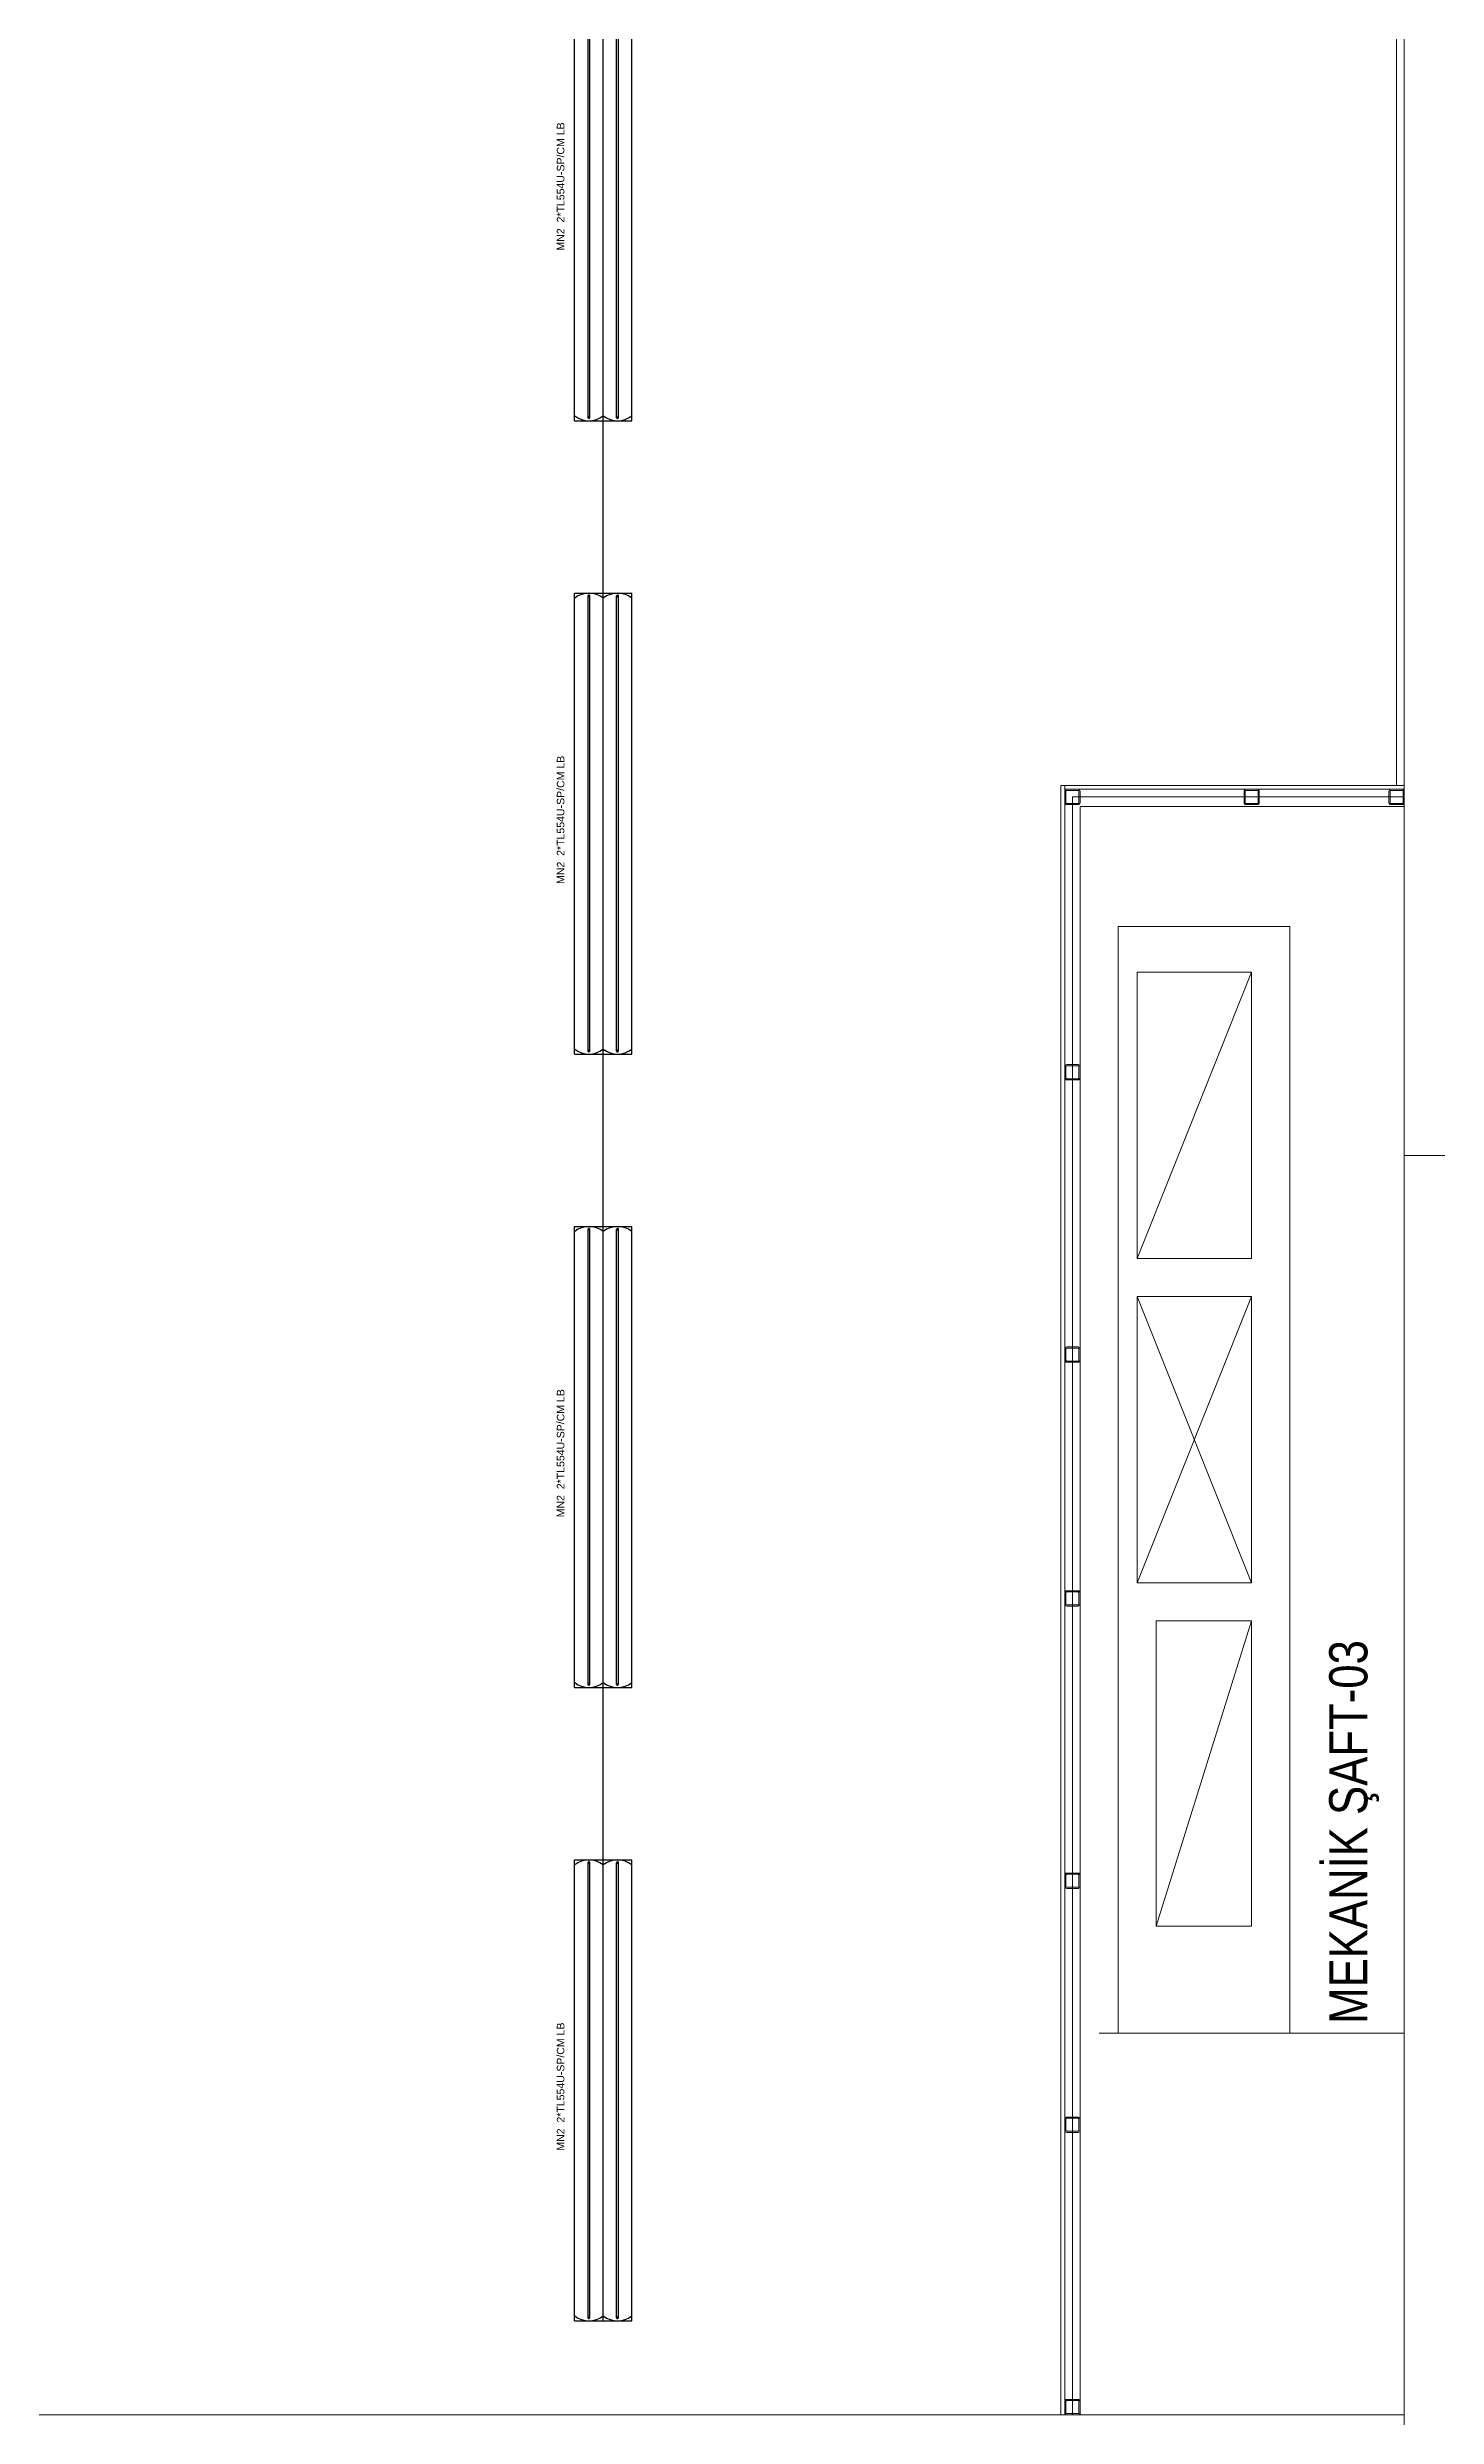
# Model space of a CAD drawing. Extents: x -2012 to 34975, y -1043 to 8321.
# Drawn here: x 9440 to 9804, y 332 to 953 of the extents above; entities that cross this region are included whole.
import ezdxf

# ---------------------------------------------------------------- set-up
doc = ezdxf.new("R2010")
doc.units = 0
doc.header["$LTSCALE"] = 25
doc.header["$PDMODE"] = 1
doc.layers.get('0').update_dxf_attribs({"color": 9, "lineweight": 9})
for name, color, linetype, lineweight in [('00', 9, 'Continuous', 9), ('01', 9, 'Continuous', 9), ('06D', 9, 'Continuous', 9), ('10', 9, 'Continuous', 9), ('11', 9, 'Continuous', 9), ('21', 9, 'Continuous', 9), ('33', 9, 'BATTING', 9), ('E-2x54 W SIVAÜSTÜ FLUORESAN YÜKSEK TAVAN ARMATÜRÜ', 7, 'Continuous', 30), ('E-KABLO', 7, 'Continuous', 30)]:
    doc.layers.add(name, color=color, linetype=linetype, lineweight=lineweight)
doc.styles.add('Arial', font='arial.ttf', dxfattribs={"height": 2.5})
doc.styles.add('MuuM_TEXT-STANDART', font='ARIALN.TTF')
doc.linetypes.add('BATTING', pattern='A,0.0001,-0.1,[134,ltypeshp.shx,S=0.1,R=0,X=-0.1,Y=0],-0.2,[134,ltypeshp.shx,S=0.1,R=180,X=0.1,Y=0],-0.1', length=0.4001)

# ---------------------------------------------------------------- blocks, each defined once
blk = doc.blocks.new('Prf-40x40')
for points in [[(1.5, -2), (-1.5, -2, -0.414214), (-2, -1.5), (-2, 1.5, -0.414214), (-1.5, 2), (1.5, 2, -0.414214), (2, 1.5), (2, -1.5, -0.414214)], [(1.5, -1.7), (-1.5, -1.7, -0.414214), (-1.7, -1.5), (-1.7, 1.5, -0.414214), (-1.5, 1.7), (1.5, 1.7, -0.414214), (1.7, 1.5), (1.7, -1.5, -0.414214)]]:
    blk.add_lwpolyline(points, format="xyb", close=True)
blk.add_point((0, 0))
blk = doc.blocks.new('1 50 2x54 W SIVAÜSTÜ FLUORESAN YÜKSEK TAVAN ARMATÜRÜ')
at = {"layer": 'E-2x54 W SIVAÜSTÜ FLUORESAN YÜKSEK TAVAN ARMATÜRÜ', "color": 4}
for p, q in [((-60.4, 7.5), (60.4, 7.5)), ((-60.4, 7.5), (-60.4, -7.5)), ((60.4, 7.5), (60.4, 0)), ((-60, 0), (-7.5, 0)), ((7.5, 0), (60, 0)), ((60.4, 0), (60.4, -7.5)), ((-60.4, -7.5), (60.4, -7.5))]:
    blk.add_line(p, q, dxfattribs=at)
at = {"layer": 'E-2x54 W SIVAÜSTÜ FLUORESAN YÜKSEK TAVAN ARMATÜRÜ', "color": 7}
for p, q in [((-60.4, 0), (60.4, 0)), ((-59.64, 4), (59.66, 4)), ((-59.58, 3.5), (59.72, 3.5)), ((-59.64, -3.5), (59.66, -3.5)), ((-59.58, -4), (59.72, -4))]:
    blk.add_line(p, q, dxfattribs=at)
for centre in [(-59.62, 3.81), (-59.62, 3.66), (59.68, 3.81), (59.68, 3.66), (-59.62, -3.69), (-59.62, -3.84), (59.68, -3.69), (59.68, -3.84)]:
    blk.add_circle(centre, 0.0548, dxfattribs=at)
for centre, radius, start, end in [((-54.33, 3.75), 6.07, 141.85995, 218.14005), ((54.33, 3.75), 6.07, 321.85995, 38.14005), ((-59.56, 3.76), 0.258, 106.86737, 266.76121), ((-59.66, 3.75), 0.26, 289.2244, 84.40418), ((59.74, 3.76), 0.258, 106.86737, 266.76121), ((59.64, 3.75), 0.26, 289.2244, 84.40418), ((-54.33, -3.75), 6.07, 141.85995, 218.14005), ((-59.56, -3.74), 0.258, 106.86737, 266.76121), ((-59.66, -3.75), 0.26, 289.2244, 84.40418), ((54.33, -3.75), 6.07, 321.85995, 38.14005), ((59.74, -3.74), 0.258, 106.86737, 266.76121), ((59.64, -3.75), 0.26, 289.2244, 84.40418)]:
    blk.add_arc(centre, radius, start, end, dxfattribs=at)
at = {"layer": 'E-2x54 W SIVAÜSTÜ FLUORESAN YÜKSEK TAVAN ARMATÜRÜ', "color": 7, "style": 'Arial'}
blk.add_text('MN2  2*TL554U-SP/CM LB', height=1.9754, dxfattribs=at).set_placement((-15.8, 10.2))

msp = doc.modelspace()

# ---------------------------------------------------------------- linework, layer by layer
at = {"layer": '00'}
msp.add_lwpolyline([(9795.84, 662.5), (9795.84, 662.5), (9795.84, 1012.5), (9810.84, 1012.5), (9810.84, 757.5), (10535.84, 757.5), (10535.84, 742.5), (10395.84, 742.5), (10395.84, 662.5), (10380.84, 662.5), (10380.84, 742.5), (9810.84, 742.5), (9810.84, 662.5), (9810.84, 662.5)], dxfattribs=at)
at = {"layer": '01'}
for points in [[(10395.84, 352.5), (10395.84, 312.5), (9795.84, 312.5), (9795.84, 662.5), (10395.84, 662.5), (10395.84, 622.5), (9845.84, 622.5), (9845.84, 352.5)], [(10395.84, 662.5), (9795.84, 662.5), (9795.84, 312.5), (10395.84, 312.5), (10395.84, 352.5), (9845.84, 352.5), (9845.84, 622.5), (10395.84, 622.5)]]:
    msp.add_lwpolyline(points, close=True, dxfattribs=at)
at = {"layer": '06D'}
for points in [[(9705.84, 759.5), (9793.84, 759.5), (9707.84, 759.5), (9793.84, 759.5), (9793.84, 1332.5)], [(9795.84, 754), (9710.84, 754), (9710.84, 332.5)], [(9725.84, 635.56), (9755.84, 710.56)], [(9755.84, 550.56), (9725.84, 625.56)], [(9725.84, 550.56), (9755.84, 625.56)], [(9730.84, 460.56), (9755.84, 540.56)], [(9715.84, 432.5), (9795.84, 432.5)]]:
    msp.add_lwpolyline(points, dxfattribs=at)
for points in [[(9765.84, 432.5), (9720.84, 432.5), (9720.84, 722.5), (9765.84, 722.5)], [(9725.84, 635.56), (9755.84, 635.56), (9755.84, 710.56), (9725.84, 710.56)], [(9725.84, 550.56), (9755.84, 550.56), (9755.84, 625.56), (9725.84, 625.56)], [(9730.84, 460.56), (9755.84, 460.56), (9755.84, 540.56), (9730.84, 540.56)]]:
    msp.add_lwpolyline(points, close=True, dxfattribs=at)
at = {"layer": '11'}
for points in [[(9706.84, 332.5), (9705.84, 332.5), (9705.84, 759.5), (9706.84, 759.5)], [(9706.84, 759.5), (9795.84, 759.5), (9795.84, 758.5), (9706.84, 758.5)]]:
    msp.add_lwpolyline(points, close=True, dxfattribs=at)
msp.add_lwpolyline([(9795.84, 332.5), (9075.84, 332.5)], dxfattribs=at)
at = {"layer": '33', "ltscale": 0.2}
msp.add_lwpolyline([(9795.84, 756.5), (9708.84, 756.5), (9708.84, 332.6)], dxfattribs=at)
at = {"layer": 'E-KABLO', "color": 6}
for p, q in [((9585.84, 808.6), (9585.84, 856.4)), ((9585.84, 642.6), (9585.84, 690.4)), ((9585.84, 476.6), (9585.84, 524.4))]:
    msp.add_line(p, q, dxfattribs=at)

# ---------------------------------------------------------------- block references
at = {"layer": '10', "xscale": -1, "rotation": 90}
for p in [(9708.84, 756.5), (9755.84, 756.5), (9793.84, 756.5), (9708.84, 684.35), (9708.84, 610.35), (9708.84, 546.43), (9708.84, 472.43), (9708.84, 408.5), (9708.84, 334.5)]:
    msp.add_blockref('Prf-40x40', p, dxfattribs=at)
at = {"layer": 'E-2x54 W SIVAÜSTÜ FLUORESAN YÜKSEK TAVAN ARMATÜRÜ', "color": 6, "rotation": 90}
for p in [(9585.84, 915.5), (9585.84, 749.5), (9585.84, 583.5), (9585.84, 417.5)]:
    msp.add_blockref('1 50 2x54 W SIVAÜSTÜ FLUORESAN YÜKSEK TAVAN ARMATÜRÜ', p, dxfattribs=at)

# ---------------------------------------------------------------- texts
at = {"layer": '21', "style": 'MuuM_TEXT-STANDART'}
msp.add_text('MEKANİK ŞAFT-03', height=10, rotation=90, dxfattribs=at).set_placement((9786.18, 434.95))

doc.saveas('drawing.dxf')
